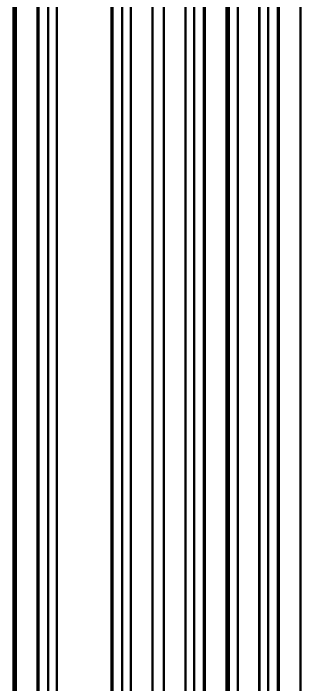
# Model space of a CAD drawing. Header units: millimetres. Extents: x 32504 to 36677, y 41990 to 42879.
# Drawn here: x 33424.8 to 33446.8, y 42587.4 to 42638.7 of the extents above; entities that cross this region are included whole.
import ezdxf

# ---------------------------------------------------------------- set-up
doc = ezdxf.new("R2010")
doc.units = ezdxf.units.MM
doc.layers.add('Net_dam', color=7, linetype='Continuous', lineweight=50)

msp = doc.modelspace()

# ---------------------------------------------------------------- linework, layer by layer
at = {"layer": 'Net_dam'}
for p, q in [((33424.8367, 42713.2077), (33424.8367, 42388.2245)), ((33425.0125, 42712.9628), (33425.0125, 42387.9795)), ((33426.6671, 42712.0076), (33426.6671, 42387.0243)), ((33426.752, 42711.9586), (33426.752, 42387.0243)), ((33427.4874, 42711.5341), (33427.4874, 42387.4489)), ((33428.1486, 42711.1523), (33428.1486, 42386.1834)), ((33428.1662, 42711.1422), (33428.1662, 42386.1589)), ((33432.324, 42708.7419), (33432.324, 42383.7587)), ((33432.4088, 42708.693), (33432.4088, 42383.7587)), ((33433.1442, 42708.2684), (33433.1442, 42384.1832)), ((33433.8055, 42707.8867), (33433.8055, 42382.9178)), ((33433.823, 42707.8766), (33433.823, 42382.8933)), ((33435.4777, 42706.9214), (33435.4777, 42381.9381)), ((33436.3262, 42693.6538), (33436.3262, 42399.0855)), ((33441.983, 42689.5894), (33441.983, 42401.3508)), ((33441.1345, 42689.3164), (33441.1345, 42401.8613)), ((33441.3103, 42401.7598), (33441.3103, 42689.4179)), ((33443.6377, 42689.433), (33443.6377, 42397.4113)), ((33443.6552, 42397.3809), (33443.6552, 42689.4229)), ((33444.3165, 42689.0411), (33444.3165, 42396.2356)), ((33445.0519, 42688.6166), (33445.0519, 42394.9619)), ((33445.1367, 42688.5676), (33445.1367, 42394.8149)), ((33439.395, 42688.3122), (33439.395, 42400.8571)), ((33439.4799, 42688.3612), (33439.4799, 42400.9061)), ((33437.9984, 42400.0508), (33437.9984, 42687.506)), ((33438.6596, 42687.8877), (33438.6596, 42400.4325)), ((33446.7914, 42687.6124), (33446.7914, 42392.9288)), ((33437.9808, 42687.4958), (33437.9808, 42400.0407))]:
    msp.add_line(p, q, dxfattribs=at)

doc.saveas('drawing.dxf')
